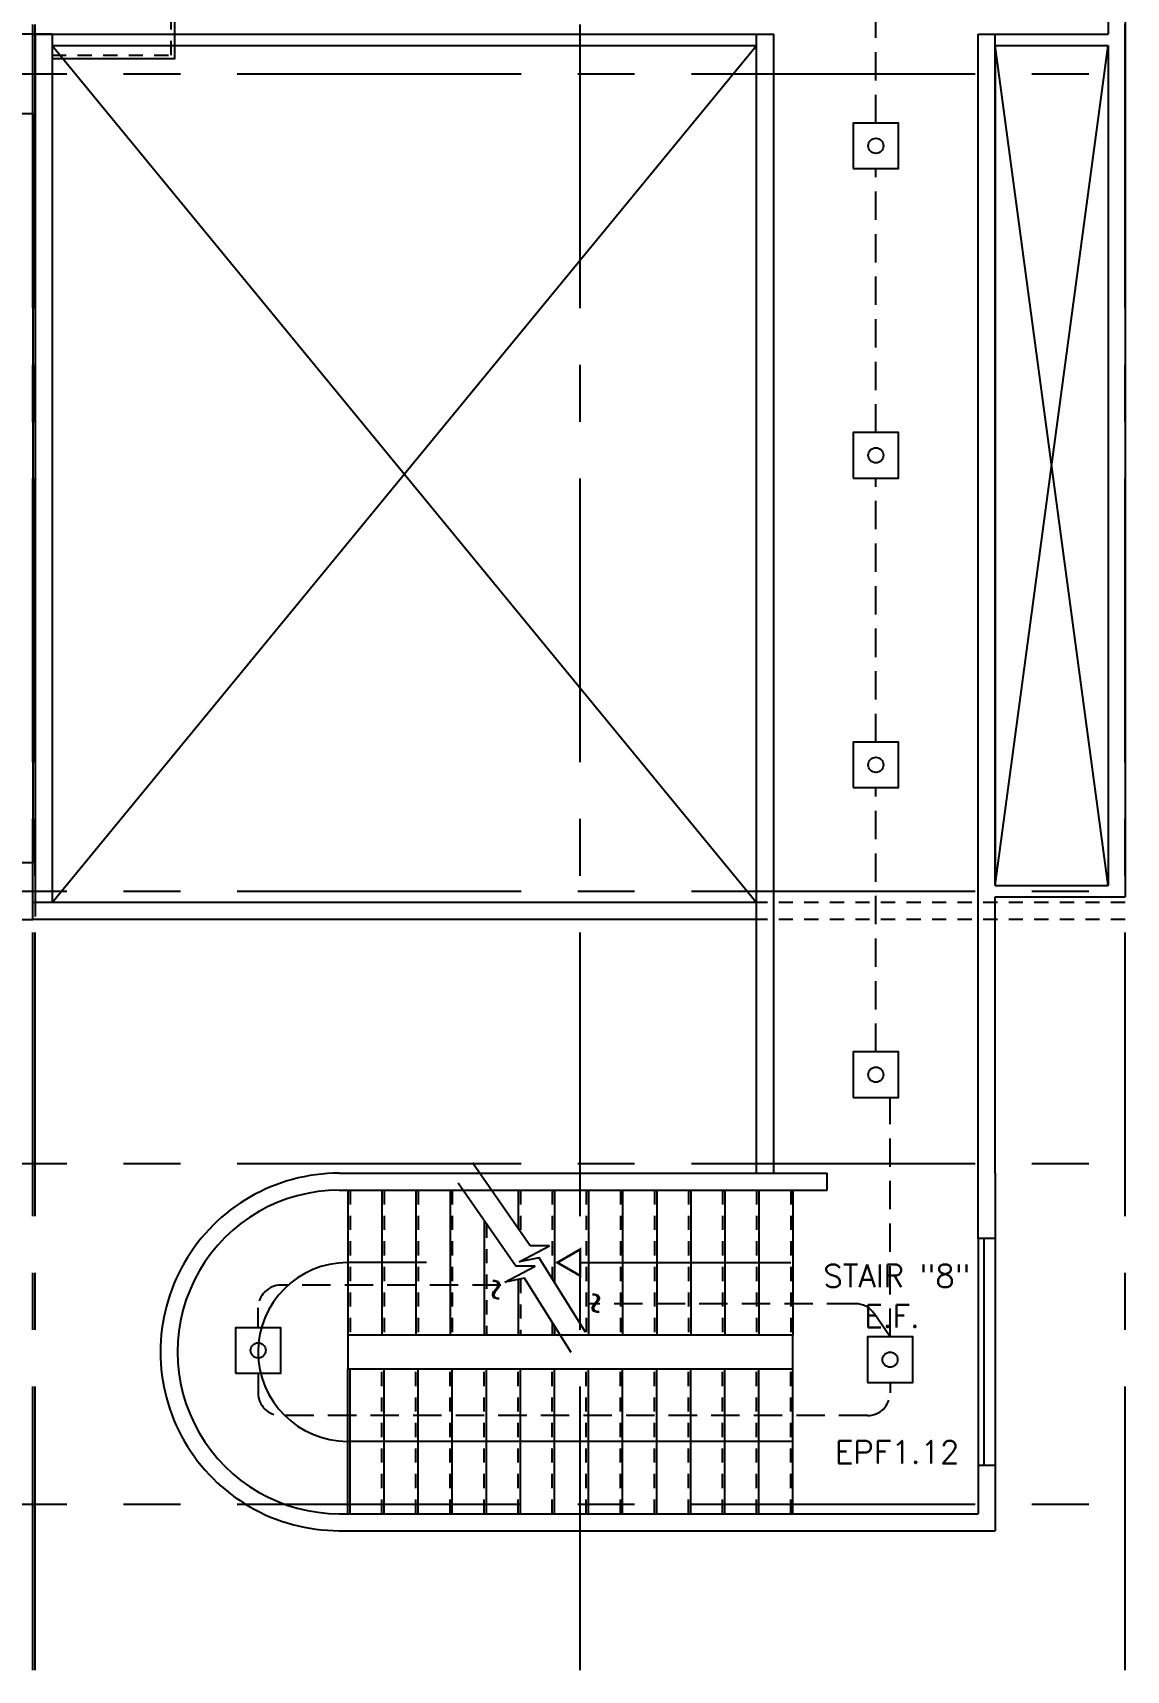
# Model space of a CAD drawing. Extents: x -0.3 to 91.9, y -1.1 to 78.4.
# Drawn here: x 42.55 to 52.18, y -1.11 to 13.31 of the extents above; entities that cross this region are included whole.
import ezdxf
from ezdxf.enums import TextEntityAlignment as Align

# ---------------------------------------------------------------- set-up
doc = ezdxf.new("R2010")
doc.units = 0
doc.header["$MEASUREMENT"] = 0
for name, pattern in [('CENTERX2', [4, 2.5, -0.5, 0.5, -0.5]), ('HIDDEN', [0.375, 0.25, -0.125]), ('HIDDEN2', [0.1875, 0.125, -0.0625])]:
    doc.linetypes.add(name, pattern=pattern)
doc.layers.get('0').update_dxf_attribs({"linetype": 'CONTINUOUS'})
for name, color, linetype in [('AXES', 11, 'CENTERX2'), ('E-HLINE', 4, 'HIDDEN'), ('E-LITE', 4, 'CONTINUOUS'), ('E-TEXT', 4, 'CONTINUOUS'), ('Locker', 11, 'CONTINUOUS'), ('RM-NAME', 11, 'CONTINUOUS'), ('ROOF', 7, 'CONTINUOUS'), ('SHAFT', 11, 'CONTINUOUS'), ('STR', 7, 'CONTINUOUS'), ('WALL', 11, 'CONTINUOUS'), ('WIN', 7, 'CONTINUOUS')]:
    doc.layers.add(name, color=color, linetype=linetype)
doc.styles.add('ROMANS', font='ROMANS.shx', dxfattribs={"width": 0.6})

msp = doc.modelspace()

# ---------------------------------------------------------------- linework, layer by layer
for p, q in [((46.9316, 2.6249), (46.4238, 3.3562)), ((46.8048, 2.4466), (46.2971, 3.1779)), ((46.833, 2.4844), (47.1019, 2.6249)), ((47.1019, 2.6249), (46.9316, 2.6249)), ((47.0084, 2.5195), (46.833, 2.4844)), ((47.4175, 1.8643), (47.0084, 2.5195)), ((46.7062, 2.3062), (46.9751, 2.4466)), ((46.8816, 2.3413), (46.7062, 2.3062)), ((46.9751, 2.4466), (46.8048, 2.4466)), ((47.2907, 1.686), (46.8816, 2.3413))]:
    msp.add_line(p, q)
at = {"layer": 'AXES'}
for p, q in [((47.37, -1.1143), (47.37, 77.6984)), ((42.55, -1.1143), (42.55, 77.3484)), ((42.57, -1.1143), (42.57, 77.3484)), ((52.17, -1.1143), (52.17, 77.3484)), ((0.35, 12.95), (68.39, 12.95)), ((0.35, 5.75), (68.39, 5.75)), ((0.35, 3.35), (68.39, 3.35)), ((0.35, 0.35), (68.39, 0.35))]:
    msp.add_line(p, q, dxfattribs=at)
at = {"layer": 'E-HLINE', "color": 4}
for p, q in [((49.975, 12.5164), (49.975, 14.0576)), ((49.975, 9.7894), (49.975, 12.1164)), ((49.975, 7.0625), (49.975, 9.3894)), ((49.975, 4.3328), (49.975, 6.6625)), ((50.1, 1.822), (50.1, 3.9328)), ((46.672, 2.2785), (44.7349, 2.2785)), ((44.5349, 1.9037), (44.5349, 2.0785)), ((49.7943, 2.1152), (47.4448, 2.1152)), ((50.1, 1.822), (49.9595, 2.0279)), ((44.5349, 1.5037), (44.5349, 1.3288)), ((50.1, 1.422), (50.1, 1.3288)), ((49.9, 1.1288), (44.7349, 1.1288))]:
    msp.add_line(p, q, dxfattribs=at)
for centre, start, end in [((44.7349, 2.0785), 90, 180), ((49.7943, 1.9152), 34.30135, 90), ((44.7349, 1.3288), 180, 270), ((49.9, 1.3288), 270, 0)]:
    msp.add_arc(centre, 0.2, start, end, dxfattribs=at)
at = {"layer": 'E-LITE'}
for points in [[(49.775, 12.1164), (50.175, 12.1164), (50.175, 12.5164), (49.775, 12.5164)], [(49.775, 9.3894), (50.175, 9.3894), (50.175, 9.7894), (49.775, 9.7894)], [(49.775, 6.6625), (50.175, 6.6625), (50.175, 7.0625), (49.775, 7.0625)], [(49.775, 3.9328), (50.175, 3.9328), (50.175, 4.3328), (49.775, 4.3328)], [(44.3349, 1.5037), (44.7349, 1.5037), (44.7349, 1.9037), (44.3349, 1.9037)], [(49.9, 1.422), (50.3, 1.422), (50.3, 1.822), (49.9, 1.822)]]:
    msp.add_lwpolyline(points, close=True, dxfattribs=at)
for centre in [(49.975, 12.3164), (49.975, 9.5894), (49.975, 6.8625), (49.975, 4.1328), (44.5349, 1.7037), (50.1, 1.622)]:
    msp.add_circle(centre, 0.0667, dxfattribs=at)
at = {"layer": 'Locker', "color": 0, "linetype": 'ByBlock', "ltscale": 0.3}
msp.add_line((51.025, 13.2), (51.025, 5.8732), dxfattribs=at)
at = {"layer": 'ROOF'}
for p, q in [((52.02, 27), (52.02, 13.3)), ((52.17, 27.1), (52.17, 5.7)), ((42.55, 13.3), (49.075, 13.3)), ((42.57, 13.3), (42.57, 5.65)), ((42.72, 13.3), (42.57, 13.3)), ((42.72, 13.3), (42.72, 5.65)), ((48.925, 3.265), (48.925, 13.3)), ((49.075, 3.265), (49.075, 13.3)), ((50.875, 13.3), (52.02, 13.3)), ((50.875, 2.69), (50.875, 13.3)), ((51.025, 5.8), (51.025, 13.3)), ((42.72, 13.2), (48.925, 13.2)), ((51.025, 13.2), (52.02, 13.2)), ((52.02, 13.2), (52.02, 5.8)), ((51.025, 5.8), (52.02, 5.8)), ((48.925, 5.65), (42.5509, 5.65)), ((51.025, 3.265), (51.025, 5.7)), ((51.025, 5.7), (52.17, 5.7)), ((48.925, 5.5), (42.55, 5.5))]:
    msp.add_line(p, q, dxfattribs=at)
at = {"layer": 'SHAFT'}
for p, q in [((42.72, 13.2), (48.925, 5.65)), ((42.72, 5.65), (48.925, 13.2)), ((51.025, 5.8), (52.02, 13.2)), ((52.02, 5.8), (51.025, 13.2))]:
    msp.add_line(p, q, dxfattribs=at)
at = {"layer": 'STR', "linetype": 'HIDDEN2'}
for p, q in [((42.57, 5.65), (42.57, 5.5)), ((52.17, 5.65), (42.57, 5.65)), ((52.17, 5.5), (42.57, 5.5)), ((45.3448, 3.115), (45.3448, 1.84)), ((45.6448, 3.115), (45.6448, 1.84)), ((45.9448, 3.115), (45.9448, 1.84)), ((46.2448, 3.115), (46.2448, 1.84)), ((46.8448, 3.115), (46.8448, 2.7498)), ((47.1248, 3.115), (47.1248, 2.3331)), ((47.4248, 3.115), (47.4248, 1.84)), ((47.7248, 3.115), (47.7248, 1.84)), ((48.0248, 3.115), (48.0248, 1.84)), ((48.3248, 3.115), (48.3248, 1.84)), ((48.6248, 3.115), (48.6248, 1.84)), ((48.9248, 3.115), (48.9248, 1.84)), ((49.2248, 3.115), (49.2248, 1.84)), ((46.5448, 2.8211), (46.5448, 1.84)), ((46.8448, 2.3339), (46.8448, 1.84)), ((47.1248, 1.9518), (47.1248, 1.84)), ((47.1448, 1.9198), (47.1448, 1.84)), ((45.3248, 0.265), (45.3248, 1.54)), ((45.3448, 0.265), (45.3448, 1.54)), ((45.6248, 0.265), (45.6248, 1.54)), ((45.9248, 0.265), (45.9248, 1.54)), ((46.2248, 0.265), (46.2248, 1.54)), ((46.5248, 0.265), (46.5248, 1.54)), ((46.8248, 0.265), (46.8248, 1.54)), ((47.1248, 0.265), (47.1248, 1.54)), ((47.4248, 0.265), (47.4248, 1.54)), ((47.7248, 0.265), (47.7248, 1.54)), ((48.0248, 0.265), (48.0248, 1.54)), ((48.3248, 0.265), (48.3248, 1.54)), ((48.6248, 0.265), (48.6248, 1.54)), ((48.9248, 0.265), (48.9248, 1.54)), ((49.2248, 0.265), (49.2248, 1.54))]:
    msp.add_line(p, q, dxfattribs=at)
at = {"layer": 'STR'}
for p, q in [((45.3248, 3.115), (45.3248, 1.84)), ((45.6248, 3.115), (45.6248, 1.84)), ((45.9248, 3.115), (45.9248, 1.84)), ((46.2248, 3.115), (46.2248, 1.84)), ((46.8248, 3.115), (46.8248, 2.7786)), ((47.1448, 3.115), (47.1448, 2.301)), ((47.4448, 3.115), (47.4448, 1.84)), ((47.7448, 3.115), (47.7448, 1.84)), ((48.0448, 3.115), (48.0448, 1.84)), ((48.3448, 3.115), (48.3448, 1.84)), ((48.6448, 3.115), (48.6448, 1.84)), ((48.9448, 3.115), (48.9448, 1.84)), ((49.2448, 3.115), (49.2448, 1.84)), ((46.5248, 2.8499), (46.5248, 1.84)), ((46.0179, 2.4775), (45.3224, 2.4775)), ((47.3699, 2.4775), (49.2248, 2.4775)), ((46.8248, 2.3299), (46.8248, 1.84)), ((47.1248, 1.9518), (47.1248, 1.84)), ((47.1448, 1.9198), (47.1448, 1.84)), ((45.3248, 0.265), (45.3248, 1.54)), ((45.3448, 0.265), (45.3448, 1.54)), ((45.6448, 0.265), (45.6448, 1.54)), ((45.9448, 0.265), (45.9448, 1.54)), ((46.2448, 0.265), (46.2448, 1.54)), ((46.5448, 0.265), (46.5448, 1.54)), ((46.8448, 0.265), (46.8448, 1.54)), ((47.1448, 0.265), (47.1448, 1.54)), ((47.4448, 0.265), (47.4448, 1.54)), ((47.7448, 0.265), (47.7448, 1.54)), ((48.0448, 0.265), (48.0448, 1.54)), ((48.3448, 0.265), (48.3448, 1.54)), ((48.6448, 0.265), (48.6448, 1.54)), ((48.9448, 0.265), (48.9448, 1.54)), ((49.2448, 0.265), (49.2448, 1.54)), ((49.2448, 0.9025), (45.3224, 0.9025))]:
    msp.add_line(p, q, dxfattribs=at)
msp.add_lwpolyline([(42.72, 13.0859), (43.8, 13.0859), (43.8, 15.7209), (42.72, 15.7209)], dxfattribs=at)
at = {"layer": 'STR', "linetype": 'HIDDEN2'}
msp.add_lwpolyline([(42.72, 13.1159), (43.77, 13.1159), (43.77, 15.6909), (42.72, 15.6909)], dxfattribs=at)
at = {"layer": 'STR', "const_width": 0.0215}
msp.add_lwpolyline([(47.3699, 2.362), (47.3699, 2.593), (47.1699, 2.4775)], close=True, dxfattribs=at)
at = {"layer": 'STR'}
msp.add_arc((45.3224, 1.69), 0.7875, 90, 270, dxfattribs=at)
at = {"layer": 'WALL'}
for p, q in [((42.55, 12.6), (42.55, 6)), ((45.2495, 3.265), (49.5448, 3.265)), ((49.5448, 3.115), (49.5448, 3.265)), ((51.025, 3.265), (51.025, 2.69)), ((45.2495, 3.115), (49.5448, 3.115)), ((51.025, 2.69), (50.875, 2.69)), ((45.3248, 1.84), (49.2448, 1.84)), ((45.3248, 1.84), (45.3248, 1.54)), ((49.2448, 1.54), (49.2448, 1.84)), ((45.3248, 1.54), (49.2448, 1.54)), ((51.025, 0.69), (50.875, 0.69)), ((50.875, 0.69), (50.875, 0.265)), ((51.025, 0.69), (51.025, 0.115)), ((45.2495, 0.265), (50.875, 0.265)), ((45.2495, 0.115), (51.025, 0.115))]:
    msp.add_line(p, q, dxfattribs=at)
at = {"layer": 'WALL', "linetype": 'ByBlock', "ltscale": 0.3}
for points in [[(42.25, 12.6), (42.55, 12.6), (42.55, 13.3), (42.25, 13.3)], [(42.25, 5.5), (42.55, 5.5), (42.55, 6), (42.25, 6)]]:
    msp.add_lwpolyline(points, close=True, dxfattribs=at)
at = {"layer": 'WALL'}
for radius in [1.575, 1.425]:
    msp.add_arc((45.2495, 1.69), radius, 90, 270.00003, dxfattribs=at)
at = {"layer": 'WIN'}
for p, q in [((50.875, 2.69), (50.875, 0.69)), ((50.925, 2.69), (50.925, 0.69)), ((51.025, 2.69), (51.025, 0.69))]:
    msp.add_line(p, q, dxfattribs=at)

# ---------------------------------------------------------------- texts
at = {"layer": 'E-TEXT', "color": 4, "style": 'ROMANS'}
for p in [(46.5435, 2.341), (47.4227, 2.2223)]:
    msp.add_text('~', height=0.2, rotation=270, dxfattribs=at).set_placement(p)
msp.add_text('EPF1.12', height=0.2, dxfattribs=at).set_placement((49.614, 0.7082))
at = {"layer": 'RM-NAME', "style": 'ROMANS'}
for s, p in [('STAIR "8"', (50.1601, 2.3595)), ('E.F.', (50.117, 2.0058))]:
    msp.add_text(s, height=0.2, dxfattribs=at).set_placement(p, align=Align.MIDDLE)

doc.saveas('drawing.dxf')
